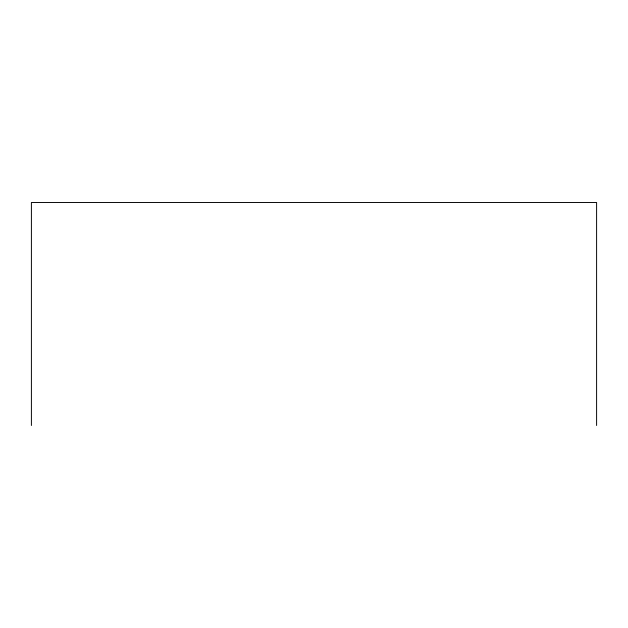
<?xml version="1.0" encoding="UTF-8"?>
<svg xmlns="http://www.w3.org/2000/svg" width="628" height="628" viewBox="0 0 628 628"><rect width="100%" height="100%" fill="white"/><g stroke="black" fill="none" stroke-linecap="round" stroke-linejoin="round"><path stroke-width="0.94" d="M596.6 425.494L596.6 202.506L31.4 202.506L31.4 425.494"/></g></svg>
